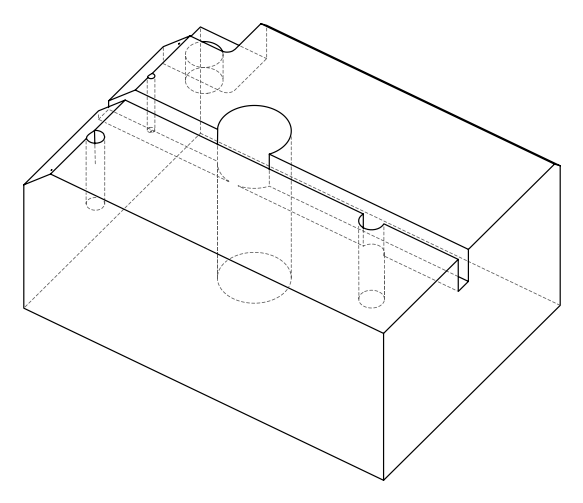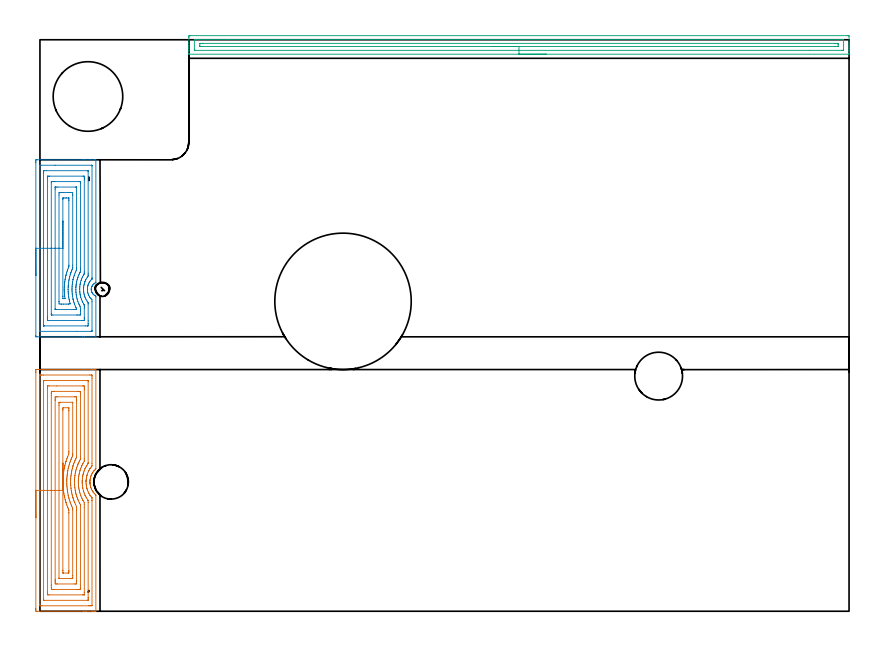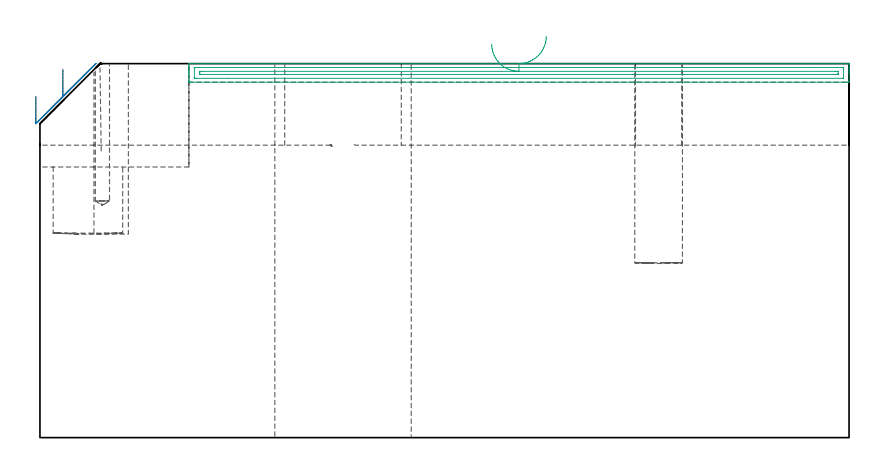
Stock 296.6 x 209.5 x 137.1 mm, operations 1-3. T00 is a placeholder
(PLAN: 11 operations, 7 tool changes, 47.4 min)
(1 AREA_MILL | FG_CHAMFER_SURFACE | UGT0205_001 | 6.1 min | 23396 mm3)
(2 AREA_MILL_1 | FG_CHAMFER_SURFACE_1 | UGT0205_001 | 4.56 min | 18403 mm3)
(3 AREA_MILL_2 | FG_CHAMFER_SURFACE_2 | UGT0205_001 | 5.99 min | 5701 mm3)
(4 MILL_CORNER_NOTCH_RECTANGULAR | CORNER_NOTCH_RECTANGULAR | NXT0201_011 | Follow Part, ap 3, ae 75% | 10.37 min | 88652 mm3)
(5 MILL_RECTANGULAR_SLOT | SLOT_RECTANGULAR | NXT0201_010 | Follow Part, ap 2.5, ae 75% | 18.14 min | 110456 mm3)
(6 MILL_BLIND_HOLE_FROM_SOLID_MATERIAL | STEP1POCKET | NXT0201_010 | Spiral | 1 min | 7786 mm3)
(7 INDEXABLE_INSERT_DRILL_THROUGH_HOLE_FROM_SOLID | STEP1HOLE | NXT0302_038 | 0.57 min | 254356 mm3)
(8 INDEXABLE_INSERT_DRILL_BLIND_HOLE_FROM_SOLID | STEP1POCKET_1 | NXT0302_022 | 0.12 min | 12414 mm3)
(9 INDEXABLE_INSERT_DRILL_BLIND_HOLE_FROM_SOLID_1 | STEP1POCKET_2 | NXT0302_006 | 0.3 min | 12468 mm3)
(10 SPOT_DRILL | STEP1POCKET_3 | NXT0321_9005460120000 | 0.03 min | 2 mm3)
(11 DRILL_BLIND_HOLE_INTO_CENTER | STEP1POCKET_3 | UGT0301_447 | 0.22 min | 1050 mm3)
(TOOL UGT0205_001 | Chamfer Mill 20 x 3 x 45 deg. | D20 FL50 Z2)
(TOOL NXT0201_011 | ENDMILL 12mm [2P460-1200-NA 1630] | D12 FL38 Z6)
(TOOL NXT0201_010 | ENDMILL 10mm [2P460-1000-NA 1630] | D10 FL30 Z6)
(TOOL NXT0302_038 | Index. Insert Drill 50mm [880-D5000L50-04] | D50 PA176 FL200 Z2)
(TOOL NXT0302_022 | Index. Insert Drill 25.5mm [880-D2550L25-03] | D25.5 PA176 FL77 Z2)
(TOOL NXT0302_006 | Index. Insert Drill 17.5mm [880-D1750L25-05] | D17.5 PA176 FL88 Z2)
(TOOL NXT0321_9005460120000 | NC Spot Drill, 142deg, 12mm, Carbide, Uncoated | D12 PA142 FL30 Z2)
(TOOL UGT0301_447 | Carbide Drill 5.2 mm | D5.2 PA118 FL52 Z2)
(OP 1 AREA_MILL)
G17 G21 G94 G90
T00 M6
G54
G17 G0 G90 X-1.5 Y34.3 S1061 M3
G43 Z147.1 H0
Z125.1
G94 G1 Y34.338 Z124.228 F250.
Y34.452 Z123.364
Y34.641 Z122.512
Y34.903 Z121.68
Y35.237 Z120.874
Y35.64 Z120.1
Y36.108 Z119.364
Y36.64 Z118.672
Y37.229 Z118.029
Y37.872 Z117.44
Y38.564 Z116.908
Y39.3 Z116.44
Y40.074 Z116.037
Y40.88 Z115.703
Y41.712 Z115.441
Y42.564 Z115.252
Y43.428 Z115.138
Y44.3 Z115.1
Y87.552
X-1.499 Y88.003 Z115.101
X-1.495 Y88.439 Z115.103
X-1.492 Y88.59 Z115.106
X-1.064 Y88.595 Z115.533
X-0.474 Y88.6 Z116.123
X15.953 Z132.548
X18.885 Z135.481
X19.184 Z135.779
X19.782 Z136.382
X20.064 Z136.663
X20.205 Y88.599 Z136.804
X20.494 Y88.59 Z137.093
X20.5 Y88.448 Z137.1
X20.498 Y52.241 Z137.097
X20.483 Y52.179 Z137.081
X20.385 Y52.078 Z136.983
X20.064 Y51.757 Z136.662
X19.773 Y51.439 Z136.373
X19.758 Y51.422 Z136.358
X19.491 Y51.078 Z136.089
X19.31 Y50.81 Z135.908
X19.141 Y50.532 Z135.74
X19.016 Y50.289 Z135.616
X18.92 Y50.097 Z135.516
X18.917 Y50.091 Z135.513
X18.802 Y49.83 Z135.402
X18.721 Y49.642 Z135.32
X18.672 Y49.506 Z135.271
X18.598 Y49.297 Z135.195
X18.575 Y49.205 Z135.17
X18.524 Y49.011 Z135.122
X18.508 Y48.951 Z135.107
X18.462 Y48.759 Z135.054
X18.46 Y48.752 Z135.052
X18.377 Y48.307 Z134.973
X18.349 Y48.063 Z134.944
X18.341 Y48.004 Z134.937
X18.327 Y47.868 Z134.919
X18.326 Y47.861 Z134.918
X18.309 Y47.639 Z134.906
X18.302 Y47.416 Z134.901
X18.312 Y47.245 Z134.906
X18.314 Y47.194 Z134.91
X18.317 Y47.144 Z134.912
X18.327 Y46.976 Z134.918
Y46.971
X18.341 Y46.828 Z134.936
X18.348 Y46.76 Z134.943
X18.373 Y46.525 Z134.969
X18.45 Y46.08 Z135.043
X18.477 Y45.954 Z135.075
X18.516 Y45.789 Z135.114
X18.524 Y45.763 Z135.122
X18.56 Y45.638 Z135.155
X18.597 Y45.501 Z135.195
X18.612 Y45.458 Z135.211
X18.709 Y45.19 Z135.307
X18.901 Y44.741 Z135.5
X18.924 Y44.694 Z135.524
X19.123 Y44.3 Z135.72
X19.301 Y44.006 Z135.898
X19.477 Y43.743 Z136.074
X19.491 Y43.722 Z136.088
X19.731 Y43.41 Z136.331
X20.064 Y43.044 Z136.661
X20.384 Y42.722 Z136.983
X20.474 Y42.622 Z137.073
X20.487 Y42.58 Z137.086
X20.494 Y42.541 Z137.094
X20.5 Y0.152 Z137.1
X20.494 Y0.01 Z137.093
X20.204 Y0. Z136.803
X19.782 Z136.381
X19.184 Z135.779
X17.124 Z133.721
X16.543 Z133.137
X15.953 Z132.548
X-1.063 Z115.534
X-1.491 Y0.01 Z115.106
X-1.495 Y0.161 Z115.103
X-1.499 Y0.598 Z115.101
X-1.5 Y1.039 Z115.1
Y44.3
X-0.086 Z116.514
X-0.085 Y86.417 Z116.515
X-0.084 Y86.516 Z116.516
X-0.082 Y86.564 Z116.518
X-0.08 Y86.582 Z116.52
X-0.055 Y86.59 Z116.545
X0.322 Y86.598 Z116.922
X0.697 Y86.599 Z117.297
X1.201 Y86.6 Z117.801
X18.303 Y86.599 Z134.903
X18.811 Y86.597 Z135.411
X18.997 Y86.59 Z135.597
X19.079 Y86.571 Z135.679
X19.084 Y86.32 Z135.684
X19.085 Y86.219 Z135.685
X19.086 Y85.426 Z135.686
X19.083 Y54.111 Z135.683
X19.078 Y53.326 Z135.678
X19.076 Y53.219 Z135.676
X18.729 Y52.788 Z135.329
X18.381 Y52.327 Z134.981
X18.349 Y52.281 Z134.949
X18.303 Y52.21 Z134.903
X18.015 Y51.727 Z134.615
X17.866 Y51.435 Z134.466
X17.718 Y51.137 Z134.318
X17.459 Y50.543 Z134.059
X17.453 Y50.528 Z134.053
X17.423 Y50.443 Z134.023
X17.271 Y49.968 Z133.871
X17.236 Y49.841 Z133.836
X17.187 Y49.651 Z133.787
X17.117 Y49.361 Z133.717
X17.07 Y49.117 Z133.67
X17.005 Y48.759 Z133.605
X16.953 Y48.344 Z133.553
X16.907 Y47.868 Z133.507
X16.9 Y47.772 Z133.5
X16.894 Y47.672 Z133.494
X16.893 Y47.637 Z133.493
X16.892 Y47.596 Z133.492
X16.893 Y47.512 Z133.493
X16.912 Y46.976 Z133.512
X16.942 Y46.571 Z133.542
X16.998 Y46.084 Z133.598
X17.061 Y45.717 Z133.661
X17.173 Y45.192 Z133.773
X17.226 Y44.989 Z133.826
X17.288 Y44.766 Z133.888
X17.423 Y44.352 Z134.023
X17.453 Y44.27 Z134.053
X17.689 Y43.728 Z134.289
X17.844 Y43.408 Z134.444
X17.999 Y43.1 Z134.599
X18.303 Y42.59 Z134.903
X18.35 Y42.516 Z134.95
X18.448 Y42.37 Z135.048
X18.782 Y41.941 Z135.382
X18.939 Y41.753 Z135.539
X19.045 Y41.624 Z135.645
X19.069 Y41.591 Z135.669
X19.073 Y41.57 Z135.673
X19.076 Y41.515 Z135.676
X19.08 Y40.732 Z135.68
Y40.627
X19.085 Y2.183 Z135.685
X19.084 Y2.084 Z135.684
X19.081 Y2.036 Z135.681
X19.079 Y2.018 Z135.679
X19.055 Y2.01 Z135.655
X18.678 Y2.002 Z135.278
X18.303 Y2.001 Z134.903
X17.799 Y2. Z134.399
X0.697 Y2.001 Z117.297
X0.189 Y2.003 Z116.789
X0.003 Y2.01 Z116.603
X-0.079 Y2.029 Z116.521
X-0.084 Y2.28 Z116.516
X-0.085 Y2.381 Z116.515
X-0.086 Y44.3 Z116.514
X1.328 Z117.928
X1.329 Y83.795 Z117.929
X1.331 Y84.435 Z117.931
X1.334 Y84.56 Z117.934
X1.335 Y84.584 Z117.935
X1.361 Y84.59 Z117.961
X1.417 Y84.597 Z118.017
X1.577 Y84.599 Z118.177
X17.261 Z133.861
X17.423 Y84.595 Z134.023
X17.585 Y84.59 Z134.185
X17.665 Y84.577 Z134.265
X17.667 Y84.518 Z134.267
X17.669 Y84.435 Z134.269
X17.671 Y84.184 Z134.271
X17.668 Y54.432 Z134.268
X17.667 Y54.272 Z134.267
X17.665 Y54.192 Z134.265
X17.662 Y54.154 Z134.262
X17.642 Y54.111 Z134.242
X17.423 Y53.792 Z134.023
X17.197 Y53.448 Z133.797
X17.056 Y53.219 Z133.656
X16.866 Y52.892 Z133.466
X16.573 Y52.327 Z133.173
X16.563 Y52.307 Z133.163
X16.543 Y52.264 Z133.143
X16.3 Y51.681 Z132.9
X16.2 Y51.435 Z132.8
X16.062 Y51.03 Z132.662
X15.914 Y50.543 Z132.514
X15.862 Y50.341 Z132.462
X15.785 Y50.035 Z132.385
X15.701 Y49.651 Z132.301
X15.694 Y49.619 Z132.294
X15.662 Y49.444 Z132.262
X15.577 Y48.846 Z132.177
X15.567 Y48.759 Z132.167
X15.5 Y48.032 Z132.1
X15.491 Y47.868 Z132.091
X15.482 Y47.517 Z132.082
X15.489 Y47.151 Z132.089
X15.496 Y46.976 Z132.096
X15.551 Y46.196 Z132.151
X15.564 Y46.084 Z132.164
X15.662 Y45.348 Z132.262
X15.69 Y45.192 Z132.29
X15.697 Y45.157 Z132.297
X15.898 Y44.3 Z132.498
X15.992 Y43.966 Z132.592
X16.183 Y43.408 Z132.783
X16.543 Y42.539 Z133.143
X16.55 Y42.524 Z133.15
X16.564 Y42.495 Z133.164
X16.858 Y41.92 Z133.458
X17.031 Y41.624 Z133.631
X17.423 Y41.004 Z134.023
X17.611 Y40.732 Z134.211
X17.653 Y40.668 Z134.253
X17.659 Y40.609 Z134.259
X17.662 Y40.491 Z134.262
X17.665 Y39.841 Z134.265
X17.671 Y5.057 Z134.271
Y4.806
X17.668 Y4.165 Z134.268
X17.666 Y4.04 Z134.266
X17.665 Y4.017 Z134.265
X17.639 Y4.01 Z134.239
X17.583 Y4.003 Z134.183
X17.423 Y4.001 Z134.023
X1.739 Z118.339
X1.577 Y4.005 Z118.177
X1.414 Y4.01 Z118.014
X1.335 Y4.023 Z117.935
X1.332 Y4.082 Z117.932
X1.331 Y4.165 Z117.931
X1.329 Y4.416 Z117.929
X1.328 Y44.3 Z117.928
X2.743 Z119.343
Y81.759
X2.745 Y82.36 Z119.345
X2.748 Y82.562 Z119.348
X2.75 Y82.589 Z119.35
X2.768 Y82.592 Z119.368
X2.819 Y82.596 Z119.419
X2.923 Y82.599 Z119.523
X3.338 Y82.6 Z119.938
X6.199 Z122.799
X15.713 Y82.599 Z132.313
X16.084 Y82.59 Z132.684
X16.25 Y82.578 Z132.85
X16.252 Y82.483 Z132.852
X16.256 Y82.05 Z132.856
Y81.759
X16.257 Y81.157 Z132.857
X16.254 Y55.895 Z132.854
X16.251 Y55.298 Z132.851
X16.248 Y55.003 Z132.848
X15.738 Y54.111 Z132.338
X15.711 Y54.061 Z132.311
X15.662 Y53.966 Z132.262
X15.418 Y53.466 Z132.018
X15.305 Y53.219 Z131.905
X15.147 Y52.849 Z131.747
X14.934 Y52.327 Z131.534
X14.892 Y52.215 Z131.492
X14.782 Y51.897 Z131.382
X14.675 Y51.544 Z131.275
X14.644 Y51.435 Z131.244
X14.487 Y50.842 Z131.087
X14.417 Y50.543 Z131.017
X14.33 Y50.11 Z130.93
X14.255 Y49.651 Z130.855
X14.208 Y49.341 Z130.808
X14.141 Y48.759 Z130.741
X14.118 Y48.54 Z130.718
X14.092 Y48.22 Z130.692
X14.076 Y47.868 Z130.676
X14.071 Y47.696 Z130.671
X14.081 Y46.976 Z130.681
X14.088 Y46.787 Z130.688
X14.139 Y46.084 Z130.739
X14.163 Y45.819 Z130.763
X14.249 Y45.192 Z130.849
X14.312 Y44.776 Z130.912
X14.413 Y44.3 Z131.013
X14.566 Y43.627 Z131.166
X14.627 Y43.408 Z131.227
X14.782 Y42.901 Z131.382
X14.918 Y42.516 Z131.518
X15.002 Y42.294 Z131.602
X15.29 Y41.624 Z131.89
X15.406 Y41.364 Z132.006
X15.662 Y40.833 Z132.262
X15.714 Y40.732 Z132.314
X15.776 Y40.618 Z132.376
X16.245 Y39.841 Z132.845
X16.25 Y39.246 Z132.85
X16.252 Y38.057 Z132.852
X16.256 Y6.841 Z132.856
X16.254 Y6.241 Z132.854
X16.251 Y6.039 Z132.851
X16.25 Y6.012 Z132.85
X16.232 Y6.009 Z132.832
X16.181 Y6.004 Z132.781
X16.077 Y6.002 Z132.677
X15.662 Y6. Z132.262
X3.287 Y6.001 Z119.887
X2.916 Y6.01 Z119.516
X2.75 Y6.022 Z119.35
X2.748 Y6.116 Z119.348
X2.744 Y6.55 Z119.344
X2.743 Y6.841 Z119.343
Y7.13
Y44.3
X4.157 Z120.757
Y79.145
X4.161 Y79.976 Z120.761
X4.163 Y80.031 Z120.763
X4.218 Y80.59 Z120.818
X4.486 Y80.596 Z121.086
X5.098 Y80.599 Z121.698
X5.362 Y80.6 Z121.962
X13.902 Y80.599 Z130.502
X14.167 Y80.598 Z130.767
X14.782 Y80.59 Z131.382
X14.836 Y79.976 Z131.436
X14.839 Y79.918 Z131.439
X14.842 Y79.084 Z131.442
Y79.023
X14.841 Y56.786 Z131.441
X14.84 Y55.895 Z131.44
X14.838 Y55.838 Z131.438
X14.834 Y55.777 Z131.434
X14.824 Y55.704 Z131.424
X14.782 Y55.622 Z131.382
X14.566 Y55.221 Z131.166
X14.453 Y55.003 Z131.053
X14.269 Y54.631 Z130.869
X14.028 Y54.111 Z130.628
X13.989 Y54.022 Z130.589
X13.902 Y53.815 Z130.502
X13.733 Y53.389 Z130.333
X13.668 Y53.219 Z130.268
X13.502 Y52.732 Z130.102
X13.378 Y52.327 Z129.978
X13.298 Y52.047 Z129.898
X13.133 Y51.435 Z129.733
X13.111 Y51.345 Z129.711
X13.021 Y50.947 Z129.621
X12.956 Y50.61 Z129.556
X12.944 Y50.543 Z129.544
X12.836 Y49.839 Z129.436
X12.811 Y49.651 Z129.411
X12.742 Y49.043 Z129.342
X12.715 Y48.759 Z129.315
X12.675 Y48.219 Z129.275
X12.661 Y47.868 Z129.261
X12.662 Y47.34 Z129.262
X12.667 Y46.976 Z129.267
X12.694 Y46.416 Z129.294
X12.718 Y46.084 Z129.318
X12.774 Y45.442 Z129.374
X12.807 Y45.192 Z129.407
X12.918 Y44.405 Z129.518
X12.937 Y44.3 Z129.537
X13.021 Y43.869 Z129.621
X13.124 Y43.408 Z129.724
X13.156 Y43.272 Z129.756
X13.264 Y42.846 Z129.864
X13.36 Y42.516 Z129.96
X13.515 Y42.016 Z130.115
X13.652 Y41.624 Z130.252
X13.902 Y40.997 Z130.502
X14.013 Y40.732 Z130.613
X14.099 Y40.533 Z130.699
X14.434 Y39.841 Z131.034
X14.551 Y39.606 Z131.151
X14.782 Y39.181 Z131.382
X14.826 Y39.098 Z131.426
X14.833 Y39.004 Z131.433
X14.836 Y38.949 Z131.436
X14.837 Y38.893 Z131.437
X14.842 Y9.456 Z131.442
X14.838 Y8.625 Z131.438
X14.836 Y8.57 Z131.436
X14.782 Y8.01 Z131.382
X14.514 Y8.004 Z131.114
X13.902 Y8.001 Z130.502
X13.638 Y8. Z130.238
X5.098 Y8.001 Z121.698
X4.833 Y8.002 Z121.433
X4.218 Y8.01 Z120.818
X4.164 Y8.625 Z120.764
X4.16 Y8.683 Z120.76
X4.157 Y9.516 Z120.757
Y9.578
Y44.3
X5.571 Z122.171
Y77.3
X5.573 Y77.711 Z122.173
X5.577 Y78.192 Z122.177
X5.583 Y78.593 Z122.183
X5.979 Y78.596 Z122.579
X6.457 Y78.599 Z123.057
X12.619 Z129.219
X13.021 Y78.595 Z129.621
X13.417 Y78.59 Z130.017
X13.423 Y78.192 Z130.023
X13.426 Y77.781 Z130.026
X13.428 Y77.3 Z130.028
Y76.888
X13.426 Y56.786 Z130.026
X13.425 Y56.581 Z130.025
X13.422 Y56.479 Z130.022
X13.419 Y56.43 Z130.019
X13.405 Y56.398 Z130.005
X13.161 Y55.895 Z129.761
X13.115 Y55.799 Z129.715
X13.021 Y55.599 Z129.621
X12.839 Y55.188 Z129.439
X12.759 Y55.003 Z129.359
X12.579 Y54.559 Z129.179
X12.403 Y54.111 Z129.003
X12.334 Y53.915 Z128.934
X12.141 Y53.342 Z128.741
X12.112 Y53.248 Z128.712
X12.103 Y53.219 Z128.703
X11.92 Y52.551 Z128.52
X11.862 Y52.327 Z128.462
X11.743 Y51.839 Z128.343
X11.656 Y51.435 Z128.256
X11.59 Y51.102 Z128.19
X11.497 Y50.543 Z128.097
X11.466 Y50.335 Z128.066
X11.375 Y49.651 Z127.975
X11.363 Y49.548 Z127.963
X11.286 Y48.759 Z127.886
X11.284 Y48.736 Z127.884
X11.261 Y48.422 Z127.861
X11.24 Y47.888 Z127.84
Y47.868
X11.245 Y46.991 Z127.845
X11.246 Y46.976 Z127.846
X11.261 Y46.589 Z127.861
X11.29 Y46.084 Z127.89
X11.292 Y46.052 Z127.892
X11.369 Y45.192 Z127.969
X11.382 Y45.069 Z127.982
X11.491 Y44.3 Z128.091
X11.534 Y44.024 Z128.134
X11.65 Y43.408 Z128.25
X11.756 Y42.906 Z128.356
X11.848 Y42.516 Z128.448
X11.93 Y42.184 Z128.53
X12.061 Y41.706 Z128.661
X12.086 Y41.624 Z128.686
X12.141 Y41.45 Z128.741
X12.386 Y40.732 Z128.986
X12.545 Y40.324 Z129.145
X12.749 Y39.841 Z129.349
X13.021 Y39.218 Z129.621
X13.384 Y38.44 Z129.984
X13.416 Y38.357 Z130.016
X13.418 Y38.299 Z130.018
X13.421 Y38.057 Z130.021
X13.423 Y37.65 Z130.023
Y37.165
X13.427 Y11.3 Z130.027
X13.426 Y10.89 Z130.026
X13.422 Y10.408 Z130.022
X13.417 Y10.007 Z130.017
X13.021 Y10.004 Z129.621
X12.543 Y10.001 Z129.143
X6.381 Z122.981
X5.979 Y10.005 Z122.579
X5.583 Y10.01 Z122.183
X5.577 Y10.408 Z122.177
X5.573 Y10.819 Z122.173
X5.571 Y11.3 Z122.171
Y11.713
Y44.3
X6.985 Z123.585
Y75.516
X6.987 Y76.279 Z123.587
X6.988 Y76.408 Z123.588
X6.992 Y76.589 Z123.592
X7.36 Y76.596 Z123.96
X7.55 Y76.599 Z124.15
X11.952 Y76.6 Z128.552
X11.989 Y76.598 Z128.589
X11.999 Y76.596 Z128.599
X12.005 Y76.591 Z128.605
X12.008 Y76.579 Z128.608
X12.012 Y76.539 Z128.612
X12.013 Y76.408 Z128.613
X12.012 Y57.678 Z128.612
X12.01 Y57.298 Z128.61
X12.006 Y57.108 Z128.606
X12.004 Y57.064 Z128.604
X11.991 Y57.031 Z128.591
X11.963 Y56.966 Z128.563
X11.882 Y56.786 Z128.482
X11.689 Y56.352 Z128.289
X11.489 Y55.895 Z128.089
X11.421 Y55.732 Z128.021
X11.261 Y55.338 Z127.861
X11.168 Y55.097 Z127.768
X11.134 Y55.003 Z127.734
X10.945 Y54.431 Z127.545
X10.842 Y54.111 Z127.442
X10.736 Y53.75 Z127.336
X10.585 Y53.219 Z127.185
X10.542 Y53.055 Z127.142
X10.38 Y52.409 Z126.98
X10.366 Y52.342 Z126.966
X10.363 Y52.327 Z126.963
X10.22 Y51.598 Z126.82
X10.191 Y51.435 Z126.791
X10.096 Y50.832 Z126.696
X10.055 Y50.543 Z126.655
X9.992 Y50.045 Z126.592
X9.949 Y49.651 Z126.549
X9.91 Y49.236 Z126.51
X9.871 Y48.759 Z126.471
X9.85 Y48.404 Z126.45
X9.832 Y47.868 Z126.432
Y47.531
X9.838 Y46.976 Z126.438
X9.85 Y46.621 Z126.45
X9.877 Y46.084 Z126.477
X9.905 Y45.674 Z126.505
X9.947 Y45.192 Z126.547
X9.996 Y44.689 Z126.596
X10.049 Y44.3 Z126.649
X10.144 Y43.648 Z126.744
X10.186 Y43.408 Z126.786
X10.351 Y42.546 Z126.951
X10.357 Y42.516 Z126.957
X10.38 Y42.41 Z126.98
X10.57 Y41.624 Z127.17
X10.637 Y41.365 Z127.237
X10.825 Y40.732 Z127.425
X11.041 Y40.064 Z127.641
X11.12 Y39.841 Z127.72
X11.261 Y39.472 Z127.861
X11.477 Y38.949 Z128.077
X11.638 Y38.566 Z128.238
X11.867 Y38.057 Z128.467
X11.945 Y37.88 Z128.545
X11.992 Y37.773 Z128.592
X12.002 Y37.677 Z128.602
X12.008 Y37.3 Z128.608
X12.009 Y37.165 Z128.609
X12.013 Y13.084 Z128.613
X12.012 Y12.323 Z128.612
X12.01 Y12.192 Z128.61
X12.006 Y12.011 Z128.606
X11.64 Y12.004 Z128.24
X11.45 Y12.001 Z128.05
X7.048 Y12. Z123.648
X7.01 Y12.002 Z123.61
X7. Y12.004 Z123.6
X6.994 Y12.009 Z123.594
X6.991 Y12.021 Z123.591
X6.987 Y12.062 Z123.587
X6.986 Y12.192 Z123.586
X6.985 Y44.3 Z123.585
X8.399 Z124.999
X8.4 Y73.732 Z125.
X8.401 Y73.954 Z125.001
X8.404 Y74.178 Z125.004
X8.412 Y74.59 Z125.012
X8.62 Y74.599 Z125.22
X8.644 Y74.6 Z125.244
X10.405 Y74.599 Z127.005
X10.576 Y74.59 Z127.176
X10.593 Y74.536 Z127.193
X10.595 Y74.516 Z127.195
X10.598 Y74.404 Z127.198
X10.599 Y73.732 Z127.199
Y73.51
X10.598 Y58.57 Z127.198
X10.597 Y58.351 Z127.197
X10.591 Y57.678 Z127.191
X10.218 Y56.786 Z126.818
X10.014 Y56.266 Z126.614
X9.871 Y55.895 Z126.471
X9.775 Y55.616 Z126.375
X9.569 Y55.003 Z126.169
X9.552 Y54.95 Z126.152
X9.5 Y54.778 Z126.1
X9.353 Y54.259 Z125.953
X9.313 Y54.111 Z125.913
X9.17 Y53.553 Z125.77
X9.089 Y53.219 Z125.689
X9.001 Y52.833 Z125.601
X8.895 Y52.327 Z125.495
X8.85 Y52.094 Z125.45
X8.738 Y51.435 Z125.338
X8.722 Y51.332 Z125.322
X8.62 Y50.608 Z125.22
X8.612 Y50.551 Z125.212
X8.518 Y49.651 Z125.118
X8.499 Y49.437 Z125.099
X8.459 Y48.922 Z125.059
X8.449 Y48.759 Z125.049
X8.419 Y48.113 Z125.019
X8.417 Y48.072 Z125.017
X8.415 Y47.183 Z125.015
X8.417 Y46.976 Z125.017
X8.418 Y46.939 Z125.018
X8.446 Y46.259 Z125.046
X8.456 Y46.084 Z125.056
X8.492 Y45.518 Z125.092
X8.507 Y45.306 Z125.107
X8.517 Y45.192 Z125.117
X8.557 Y44.769 Z125.157
X8.6 Y44.319 Z125.2
X8.603 Y44.3 Z125.203
X8.62 Y44.178 Z125.22
X8.731 Y43.408 Z125.331
X8.752 Y43.274 Z125.352
X8.893 Y42.516 Z125.493
X8.96 Y42.171 Z125.56
X9.081 Y41.624 Z125.681
X9.221 Y41.015 Z125.821
X9.296 Y40.732 Z125.896
X9.5 Y40.009 Z126.1
X9.552 Y39.841 Z126.152
X9.578 Y39.762 Z126.178
X9.854 Y38.949 Z126.454
X10.08 Y38.361 Z126.68
X10.206 Y38.057 Z126.806
X10.38 Y37.64 Z126.98
X10.583 Y37.165 Z127.183
X10.588 Y36.954 Z127.188
X10.594 Y36.273 Z127.194
X10.595 Y36.056 Z127.195
X10.598 Y14.868 Z127.198
X10.597 Y14.648 Z127.197
X10.595 Y14.426 Z127.195
X10.587 Y14.01 Z127.187
X10.38 Y14.001 Z126.98
X10.356 Y14. Z126.956
X8.595 Y14.001 Z125.195
X8.423 Y14.01 Z125.023
X8.406 Y14.064 Z125.006
X8.404 Y14.084 Z125.004
X8.401 Y14.197 Z125.001
X8.4 Y14.868 Z125.
Y15.091
X8.399 Y44.3 Z124.999
Y45.172 Z125.038
Y46.036 Z125.151
Y46.888 Z125.34
Y47.72 Z125.603
Y48.526 Z125.936
Y49.3 Z126.339
Y50.036 Z126.808
Y50.728 Z127.339
Y51.371 Z127.928
Y51.96 Z128.572
Y52.492 Z129.264
Y52.96 Z129.999
Y53.363 Z130.773
Y53.697 Z131.579
Y53.959 Z132.411
Y54.148 Z133.263
Y54.262 Z134.128
Y54.3 Z134.999
G0 Z147.1
M5
M2
(OP 2 AREA_MILL_1)
G17 G21 G94 G90
T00 M6
G54
G17 G0 G90 X-1.5 Y123.05 S1061 M3
G43 Z147.1 H0
Z125.1
G94 G1 Y123.088 Z124.228 F250.
Y123.202 Z123.363
Y123.391 Z122.512
Y123.653 Z121.68
Y123.987 Z120.874
Y124.39 Z120.1
Y124.859 Z119.364
Y125.39 Z118.672
Y125.979 Z118.029
Y126.622 Z117.44
Y127.314 Z116.908
Y128.05 Z116.44
Y128.824 Z116.037
Y129.63 Z115.703
Y130.462 Z115.441
Y131.314 Z115.252
Y132.178 Z115.138
Y133.05 Z115.1
Y164.526
X-1.498 Y164.974 Z115.102
X-1.494 Y165.407 Z115.103
X-1.491 Y165.491 Z115.105
X-1.064 Y165.5 Z115.532
X15.662 Z132.256
X16.379 Z132.977
X16.543 Z133.141
X18.303 Z134.9
X20.064 Z136.662
X20.34 Y165.499 Z136.938
X20.495 Y165.49 Z137.092
X20.5 Y165.417 Z137.1
Y120.635
X20.497 Y120.447 Z137.089
X20.116 Y120.25 Z136.715
X20.023 Y120.192 Z136.622
X19.862 Y120.091 Z136.46
X19.672 Y119.93 Z136.268
X19.624 Y119.883 Z136.219
X19.49 Y119.754 Z136.089
X19.463 Y119.72 Z136.063
X19.28 Y119.488 Z135.879
X19.1 Y119.197 Z135.7
X19.072 Y119.136 Z135.671
X19.002 Y118.982 Z135.599
X18.924 Y118.761 Z135.519
X18.903 Y118.684 Z135.501
X18.89 Y118.636 Z135.488
X18.865 Y118.535 Z135.461
X18.861 Y118.507 Z135.456
X18.839 Y118.382 Z135.437
X18.831 Y118.329 Z135.427
X18.826 Y118.304 Z135.423
X18.81 Y118.079 Z135.405
X18.811 Y118.048 Z135.404
X18.813 Y117.975 Z135.405
Y117.855 Z135.408
X18.817 Y117.813 Z135.413
X18.835 Y117.632 Z135.431
X18.854 Y117.531 Z135.449
X18.867 Y117.455 Z135.465
X18.876 Y117.41 Z135.474
X18.944 Y117.175 Z135.541
X18.978 Y117.088 Z135.574
X19.032 Y116.947 Z135.629
X19.14 Y116.728 Z135.739
X19.269 Y116.516 Z135.868
X19.284 Y116.497 Z135.883
X19.376 Y116.376 Z135.975
X19.491 Y116.243 Z136.088
X19.686 Y116.057 Z136.284
X19.892 Y115.891 Z136.492
X20.116 Y115.747 Z136.715
X20.353 Y115.623 Z136.95
X20.496 Y115.553 Z137.09
X20.5 Y115.314 Z137.1
Y100.683
X20.495 Y100.61 Z137.092
X20.338 Y100.6 Z136.936
X16.379 Z132.977
X15.662 Z132.256
X-1.063 Z115.533
X-1.426 Y100.604 Z115.17
X-1.491 Y100.61 Z115.105
X-1.498 Y100.677 Z115.098
X-1.5 Y101.126 Z115.1
Y133.05
X-0.086 Z116.514
Y163.101
X-0.085 Y163.2 Z116.515
X-0.081 Y163.397 Z116.519
X-0.079 Y163.486 Z116.521
X0.102 Y163.492 Z116.702
X0.401 Y163.498 Z117.001
X5.536 Y163.5 Z122.136
X18.887 Y163.499 Z135.487
X19.015 Y163.495 Z135.615
X19.066 Y163.49 Z135.666
X19.079 Y163.486 Z135.679
X19.081 Y163.466 Z135.681
X19.084 Y163.411 Z135.684
X19.086 Y163.299 Z135.686
Y163.2
Y122.409
X19.083 Y122.015 Z135.683
X19.08 Y121.818 Z135.68
X19.079 Y121.774 Z135.679
X19.055 Y121.749 Z135.655
X19.007 Y121.7 Z135.607
X18.822 Y121.522 Z135.422
X18.567 Y121.256 Z135.167
X18.303 Y120.922 Z134.903
X18.189 Y120.75 Z134.789
X18.117 Y120.635 Z134.717
X17.959 Y120.362 Z134.559
X17.874 Y120.181 Z134.474
X17.793 Y120.004 Z134.393
X17.695 Y119.748 Z134.295
X17.654 Y119.632 Z134.254
X17.627 Y119.543 Z134.227
X17.548 Y119.242 Z134.148
X17.462 Y118.846 Z134.062
X17.46 Y118.832 Z134.06
X17.423 Y118.564 Z134.023
X17.397 Y118.001 Z133.997
Y117.975
X17.423 Y117.454 Z134.023
X17.465 Y117.13 Z134.065
X17.468 Y117.111 Z134.068
X17.484 Y117.026 Z134.084
X17.538 Y116.787 Z134.138
X17.599 Y116.563 Z134.199
X17.715 Y116.201 Z134.315
X17.937 Y115.683 Z134.537
X18.143 Y115.314 Z134.743
X18.303 Y115.067 Z134.903
X18.587 Y114.717 Z135.187
X18.871 Y114.428 Z135.471
X19.079 Y114.225 Z135.679
X19.086 Y113.541 Z135.686
X19.085 Y102.999 Z135.685
Y102.9
X19.081 Y102.703 Z135.681
X19.079 Y102.614 Z135.679
X18.898 Y102.608 Z135.498
X18.599 Y102.602 Z135.199
X13.464 Y102.6 Z130.064
X0.113 Y102.601 Z116.713
X-0.015 Y102.605 Z116.585
X-0.066 Y102.61 Z116.534
X-0.079 Y102.614 Z116.521
X-0.081 Y102.634 Z116.519
X-0.084 Y102.689 Z116.516
X-0.086 Y102.801 Z116.514
Y102.9
Y133.05
X1.328 Z117.928
X1.329 Y160.54 Z117.929
Y160.789
X1.334 Y161.427 Z117.934
X1.335 Y161.48 Z117.935
X1.432 Y161.492 Z118.032
X1.506 Y161.498 Z118.106
X1.577 Y161.499 Z118.177
X2.385 Y161.5 Z118.985
X17.423 Z134.023
X17.496 Y161.498 Z134.096
X17.64 Y161.491 Z134.24
X17.666 Y161.487 Z134.266
X17.668 Y161.483 Z134.268
X17.67 Y161.462 Z134.27
X17.671 Y161.427 Z134.271
X17.672 Y161.177 Z134.272
X17.671 Y123.932 Z134.271
X17.668 Y123.295 Z134.268
X17.665 Y123.052 Z134.265
X17.658 Y122.814 Z134.258
X17.423 Y122.506 Z134.023
X17.382 Y122.45 Z133.982
X17.352 Y122.409 Z133.952
X17.033 Y121.915 Z133.633
X16.807 Y121.522 Z133.407
X16.721 Y121.342 Z133.321
X16.543 Y120.945 Z133.143
X16.457 Y120.721 Z133.057
X16.427 Y120.635 Z133.027
X16.32 Y120.304 Z132.92
X16.25 Y120.043 Z132.85
X16.179 Y119.748 Z132.779
X16.094 Y119.313 Z132.694
X16.031 Y118.862 Z132.631
X16.009 Y118.512 Z132.609
X15.987 Y117.975 Z132.587
X16.002 Y117.633 Z132.602
X16.039 Y117.088 Z132.639
X16.098 Y116.649 Z132.698
X16.186 Y116.201 Z132.786
X16.263 Y115.906 Z132.863
X16.394 Y115.464 Z132.994
X16.447 Y115.314 Z133.047
X16.543 Y115.07 Z133.143
X16.738 Y114.624 Z133.338
X16.838 Y114.428 Z133.438
X17.264 Y113.701 Z133.864
X17.381 Y113.541 Z133.981
X17.657 Y113.184 Z134.257
X17.665 Y113.071 Z134.265
X17.668 Y112.904 Z134.268
X17.671 Y112.654 Z134.271
X17.672 Y106.447 Z134.272
X17.671 Y105.56 Z134.271
Y105.311
X17.666 Y104.673 Z134.266
X17.665 Y104.62 Z134.265
X17.568 Y104.608 Z134.168
X17.494 Y104.602 Z134.094
X17.423 Y104.601 Z134.023
X16.615 Y104.6 Z133.215
X1.577 Y104.601 Z118.177
X1.504 Y104.602 Z118.104
X1.36 Y104.609 Z117.96
X1.334 Y104.613 Z117.934
X1.332 Y104.617 Z117.932
X1.33 Y104.637 Z117.93
X1.329 Y104.673 Z117.929
X1.328 Y104.923 Z117.928
Y133.05
X2.743 Z119.343
Y158.767
X2.746 Y159.362 Z119.346
X2.749 Y159.45 Z119.349
X2.752 Y159.49 Z119.352
X2.792 Y159.492 Z119.392
X2.974 Y159.496 Z119.574
X3.338 Y159.499 Z119.938
X3.49 Y159.5 Z120.09
X15.815 Y159.499 Z132.415
X16.075 Y159.494 Z132.675
X16.205 Y159.49 Z132.805
X16.251 Y159.478 Z132.851
X16.252 Y159.441 Z132.852
X16.256 Y159.055 Z132.856
X16.257 Y158.767 Z132.857
Y158.167
Y124.47
X16.256 Y124.182 Z132.856
X16.253 Y123.883 Z132.853
X16.25 Y123.734 Z132.85
X16.238 Y123.674 Z132.838
X16.212 Y123.629 Z132.812
X16.007 Y123.295 Z132.607
X15.879 Y123.078 Z132.479
X15.662 Y122.697 Z132.262
X15.566 Y122.505 Z132.166
X15.522 Y122.409 Z132.122
X15.298 Y121.889 Z131.898
X15.162 Y121.522 Z131.762
X15.067 Y121.235 Z131.667
X14.897 Y120.635 Z131.497
X14.874 Y120.543 Z131.474
X14.782 Y120.139 Z131.382
X14.721 Y119.81 Z131.321
X14.711 Y119.748 Z131.311
X14.621 Y119.024 Z131.221
X14.611 Y118.862 Z131.211
X14.579 Y118.18 Z131.179
X14.573 Y117.975 Z131.173
X14.605 Y117.267 Z131.205
X14.617 Y117.088 Z131.217
X14.649 Y116.716 Z131.249
X14.704 Y116.28 Z131.304
X14.717 Y116.201 Z131.317
X14.782 Y115.85 Z131.382
X14.91 Y115.314 Z131.51
X14.954 Y115.141 Z131.554
X15.18 Y114.428 Z131.78
X15.452 Y113.753 Z132.052
X15.549 Y113.541 Z132.149
X15.662 Y113.313 Z132.262
X16.037 Y112.654 Z132.637
X16.192 Y112.38 Z132.792
X16.25 Y112.276 Z132.85
X16.253 Y112.204 Z132.853
X16.256 Y112.056 Z132.856
X16.257 Y111.767 Z132.857
Y111.168
Y107.621
Y107.333
X16.254 Y106.738 Z132.854
X16.251 Y106.65 Z132.851
X16.248 Y106.61 Z132.848
X16.208 Y106.608 Z132.808
X16.026 Y106.604 Z132.626
X15.662 Y106.601 Z132.262
X15.51 Y106.6 Z132.11
X3.185 Y106.601 Z119.785
X2.925 Y106.606 Z119.525
X2.795 Y106.61 Z119.395
X2.749 Y106.621 Z119.349
X2.748 Y106.659 Z119.348
X2.744 Y107.045 Z119.344
X2.743 Y107.333 Z119.343
Y107.933
Y133.05
X4.157 Z120.757
Y157.116
X4.159 Y157.239 Z120.759
X4.164 Y157.477 Z120.764
X4.218 Y157.49 Z120.818
X4.598 Y157.497 Z121.198
X5.098 Y157.499 Z121.698
X5.475 Y157.5 Z122.075
X14.279 Z130.879
X14.782 Y157.498 Z131.382
X14.815 Y157.496 Z131.415
X14.832 Y157.492 Z131.432
X14.836 Y157.489 Z131.436
X14.838 Y157.423 Z131.438
X14.842 Y157.178 Z131.442
X14.843 Y157.055 Z131.443
Y125.894
X14.84 Y125.069 Z131.44
X14.838 Y125.013 Z131.438
X14.782 Y124.372 Z131.382
X14.718 Y124.247 Z131.318
X14.683 Y124.182 Z131.283
X14.517 Y123.869 Z131.117
X14.417 Y123.663 Z131.017
X14.25 Y123.295 Z130.85
X14.144 Y123.052 Z130.744
X13.902 Y122.449 Z130.502
X13.891 Y122.419 Z130.491
X13.887 Y122.409 Z130.487
X13.769 Y122.031 Z130.369
X13.685 Y121.74 Z130.285
X13.626 Y121.522 Z130.226
X13.504 Y121.036 Z130.104
X13.418 Y120.635 Z130.018
X13.353 Y120.301 Z129.953
X13.276 Y119.748 Z129.876
X13.247 Y119.521 Z129.847
X13.213 Y119.211 Z129.813
X13.191 Y118.862 Z129.791
X13.183 Y118.699 Z129.783
X13.159 Y117.975 Z129.759
X13.162 Y117.834 Z129.762
X13.197 Y117.088 Z129.797
X13.21 Y116.898 Z129.81
X13.279 Y116.201 Z129.879
X13.32 Y115.901 Z129.92
X13.425 Y115.314 Z130.025
X13.543 Y114.789 Z130.143
X13.635 Y114.428 Z130.235
X13.906 Y113.537 Z130.506
X14.275 Y112.654 Z130.875
X14.376 Y112.424 Z130.976
X14.638 Y111.913 Z131.238
X14.718 Y111.767 Z131.318
X14.782 Y111.647 Z131.382
X14.838 Y110.881 Z131.438
X14.84 Y110.822 Z131.44
X14.843 Y109.994 Z131.443
Y109.932
Y109.046
Y108.984
X14.841 Y108.861 Z131.441
X14.836 Y108.623 Z131.436
X14.782 Y108.61 Z131.382
X14.402 Y108.603 Z131.002
X13.902 Y108.601 Z130.502
X13.525 Y108.6 Z130.125
X4.721 Z121.321
X4.218 Y108.602 Z120.818
X4.185 Y108.604 Z120.785
X4.168 Y108.608 Z120.768
X4.164 Y108.611 Z120.764
X4.162 Y108.677 Z120.762
X4.158 Y108.922 Z120.758
X4.157 Y109.045 Z120.757
Y133.05
X5.571 Z122.171
Y154.743
X5.572 Y155.219 Z122.172
X5.574 Y155.425 Z122.174
X5.577 Y155.474 Z122.177
X5.579 Y155.49 Z122.179
X5.608 Y155.493 Z122.208
X5.702 Y155.498 Z122.302
X5.979 Y155.5 Z122.579
X6.58 Z123.18
X13.021 Y155.499 Z129.621
X13.3 Y155.497 Z129.9
X13.379 Y155.493 Z129.979
X13.422 Y155.49 Z130.022
X13.424 Y155.465 Z130.024
X13.427 Y155.356 Z130.027
X13.428 Y155.219 Z130.028
X13.429 Y125.956 Z130.029
X13.427 Y125.547 Z130.027
X13.424 Y125.307 Z130.024
X13.422 Y125.191 Z130.022
X13.369 Y125.069 Z129.969
X13.261 Y124.828 Z129.861
X13.021 Y124.305 Z129.621
X12.984 Y124.22 Z129.584
X12.969 Y124.182 Z129.569
X12.736 Y123.583 Z129.336
X12.627 Y123.295 Z129.227
X12.505 Y122.929 Z129.105
X12.351 Y122.409 Z128.951
X12.306 Y122.243 Z128.906
X12.141 Y121.603 Z128.741
X12.126 Y121.537 Z128.726
X12.123 Y121.522 Z128.723
X11.983 Y120.794 Z128.583
X11.959 Y120.635 Z128.559
X11.874 Y120.017 Z128.474
X11.841 Y119.748 Z128.441
X11.795 Y119.211 Z128.395
X11.776 Y118.862 Z128.376
X11.756 Y118.363 Z128.356
X11.744 Y117.975 Z128.344
X11.762 Y117.47 Z128.362
X11.78 Y117.088 Z128.38
X11.819 Y116.525 Z128.419
X11.851 Y116.201 Z128.451
X11.93 Y115.527 Z128.53
X11.966 Y115.314 Z128.566
X12.131 Y114.437 Z128.731
X12.134 Y114.428 Z128.734
X12.141 Y114.395 Z128.741
X12.314 Y113.712 Z128.914
X12.364 Y113.541 Z128.964
X12.461 Y113.219 Z129.061
X12.644 Y112.654 Z129.244
X12.978 Y111.811 Z129.578
X12.996 Y111.767 Z129.596
X13.021 Y111.707 Z129.621
X13.182 Y111.353 Z129.782
X13.282 Y111.143 Z129.882
X13.41 Y110.881 Z130.01
X13.422 Y110.675 Z130.022
Y110.626
X13.42 Y110.61 Z130.02
X13.392 Y110.607 Z129.992
X13.298 Y110.602 Z129.898
X13.021 Y110.6 Z129.621
X12.419 Z129.019
X5.979 Y110.601 Z122.579
X5.7 Y110.604 Z122.3
X5.621 Y110.607 Z122.221
X5.578 Y110.61 Z122.178
X5.577 Y110.635 Z122.177
X5.573 Y110.744 Z122.173
X5.572 Y110.881 Z122.172
X5.571 Y133.05 Z122.171
X6.985 Z123.585
X6.986 Y152.559 Z123.586
X6.99 Y153.314 Z123.59
X6.992 Y153.446 Z123.592
X7.688 Y153.497 Z124.288
X7.739 Y153.498 Z124.339
X8.566 Y153.5 Z125.166
X10.327 Z126.927
X11.208 Y153.499 Z127.808
X11.261 Y153.496 Z127.861
X12.008 Y153.446 Z128.608
X12.014 Y152.687 Z128.614
Y152.559
Y126.843
X12.011 Y126.087 Z128.611
X12.008 Y125.956 Z128.608
X11.998 Y125.772 Z128.598
X11.832 Y125.38 Z128.432
X11.703 Y125.069 Z128.303
X11.576 Y124.751 Z128.176
X11.355 Y124.182 Z127.955
X11.33 Y124.112 Z127.93
X11.261 Y123.905 Z127.861
X11.12 Y123.437 Z127.72
X11.079 Y123.295 Z127.679
X10.931 Y122.74 Z127.531
X10.849 Y122.409 Z127.449
X10.761 Y122.025 Z127.361
X10.658 Y121.522 Z127.258
X10.612 Y121.288 Z127.212
X10.515 Y120.635 Z127.115
X10.499 Y120.516 Z127.099
X10.41 Y119.748 Z127.01
X10.408 Y119.721 Z127.008
X10.38 Y119.407 Z126.98
X10.354 Y118.888 Z126.954
X10.353 Y118.862 Z126.953
X10.327 Y118.029 Z126.927
Y117.975
X10.355 Y117.114 Z126.955
X10.356 Y117.088 Z126.956
X10.38 Y116.68 Z126.98
X10.418 Y116.201 Z127.018
X10.421 Y116.16 Z127.021
X10.52 Y115.314 Z127.12
X10.541 Y115.153 Z127.141
X10.673 Y114.428 Z127.273
X10.744 Y114.062 Z127.344
X10.86 Y113.541 Z127.46
X11.018 Y112.899 Z127.618
X11.081 Y112.654 Z127.681
X10.431 Y112.603 Z127.031
X10.38 Y112.602 Z126.98
X9.554 Y112.6 Z126.154
X8.673 Z125.273
X7.792 Y112.601 Z124.392
X7.739 Y112.604 Z124.339
X6.992 Y112.654 Z123.592
X6.986 Y113.413 Z123.586
Y113.541
X6.985 Y133.05 Z123.585
X8.4 Z125.
Y151.007
X8.401 Y151.229 Z125.001
X8.403 Y151.377 Z125.003
X8.406 Y151.486 Z125.006
X8.443 Y151.49 Z125.043
X8.62 Y151.496 Z125.22
X8.791 Y151.499 Z125.391
X9.5 Y151.5 Z126.1
X9.671 Z126.271
X10.38 Y151.498 Z126.98
X10.557 Y151.495 Z127.157
X10.595 Y151.486 Z127.195
X10.596 Y151.48 Z127.196
X10.599 Y151.452 Z127.199
X10.6 Y150.786 Z127.2
X10.601 Y150.564 Z127.201
X10.6 Y126.843 Z127.2
X10.599 Y126.622 Z127.199
X10.595 Y126.455 Z127.195
X10.593 Y126.375 Z127.193
X10.38 Y125.837 Z126.98
X10.17 Y125.281 Z126.77
X10.092 Y125.069 Z126.692
X9.945 Y124.621 Z126.545
X9.811 Y124.182 Z126.411
X9.741 Y123.94 Z126.341
X9.564 Y123.295 Z126.164
X9.551 Y123.244 Z126.151
X9.5 Y123.038 Z126.1
X9.387 Y122.523 Z125.987
X9.363 Y122.409 Z125.963
X9.242 Y121.782 Z125.842
X9.202 Y121.522 Z125.802
X9.129 Y121.009 Z125.729
X9.083 Y120.635 Z125.683
X9.037 Y120.215 Z125.637
X8.992 Y119.748 Z125.592
X8.969 Y119.397 Z125.569
X8.943 Y118.862 Z125.543
X8.931 Y118.548 Z125.531
X8.916 Y117.975 Z125.516
X8.924 Y117.669 Z125.524
X8.946 Y117.088 Z125.546
X8.963 Y116.742 Z125.563
X9.001 Y116.201 Z125.601
X9.037 Y115.78 Z125.637
X9.087 Y115.314 Z125.687
X9.163 Y114.634 Z125.763
X9.165 Y114.61 Z125.765
X9.151 Y114.608 Z125.751
X8.974 Y114.604 Z125.574
X8.62 Y114.603 Z125.22
X8.443 Y114.605 Z125.043
X8.405 Y114.614 Z125.005
X8.404 Y114.62 Z125.004
X8.401 Y114.648 Z125.001
X8.4 Y115.314 Z125.
Y115.536
Y133.05
Y133.922 Z125.038
Y134.787 Z125.151
Y135.638 Z125.34
Y136.47 Z125.603
Y137.276 Z125.936
Y138.05 Z126.339
Y138.786 Z126.808
X8.399 Y139.478 Z127.339
Y140.121 Z127.928
Y140.71 Z128.572
Y141.242 Z129.264
Y141.71 Z129.999
Y142.113 Z130.773
Y142.447 Z131.579
Y142.709 Z132.411
Y142.898 Z133.263
Y143.012 Z134.128
Y143.05 Z134.999
G0 Z147.1
M5
M2
(OP 3 AREA_MILL_2)
G17 G21 G94 G90
T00 M6
G54
G17 G0 G90 X185.6 Y204.2 S1061 M3
G43 Z147.1 H0
G94 G1 X185.562 Z146.228 F250.
X185.448 Z145.363
X185.259 Z144.512
X184.997 Z143.68
X184.663 Z142.874
X184.26 Z142.1
X183.792 Z141.364
X183.26 Z140.672
X182.671 Z140.029
X182.028 Z139.44
X181.336 Z138.908
X180.6 Z138.44
X179.826 Z138.037
X179.02 Z137.703
X178.188 Z137.441
X177.337 Z137.252
X176.472 Z137.138
X175.6 Z137.1
X54.751
X54.61 Y204.202 Z137.088
X54.602 Y204.315 Z136.977
X54.6 Y204.432 Z136.867
Y205.416 Z135.884
Y205.696 Z135.603
Y206.289 Z135.006
Y206.586 Z134.711
Y207.163 Z134.134
Y207.46 Z133.838
Y208.037 Z133.258
Y208.622 Z132.673
Y210.369 Z130.927
X54.603 Y210.658 Z130.639
X54.61 Y210.993 Z130.304
X54.851 Y210.997 Z130.301
X55.197 Y211. Z130.3
X296.003
X296.349 Y210.997 Z130.301
X296.59 Y210.993 Z130.304
X296.6 Y210.658 Z130.639
Y208.037 Z133.258
Y207.46 Z133.838
Y207.163 Z134.134
Y206.586 Z134.711
Y206.289 Z135.006
Y205.696 Z135.603
Y205.416 Z135.884
Y204.432 Z136.867
X296.598 Y204.315 Z136.977
X296.59 Y204.202 Z137.088
X296.449 Y204.2 Z137.1
X175.6
Y205.614 Z135.686
X56.981 Y205.615 Z135.685
X56.777 Y205.616 Z135.684
X56.643 Y205.62 Z135.68
X56.616 Y205.621 Z135.679
X56.61 Y205.636 Z135.664
X56.606 Y205.659 Z135.641
X56.601 Y205.788 Z135.512
X56.6 Y209.283 Z132.017
X56.602 Y209.408 Z131.892
X56.606 Y209.507 Z131.793
X56.61 Y209.569 Z131.731
X56.639 Y209.579 Z131.721
X56.981 Y209.583 Z131.717
X57.185 Y209.585 Z131.715
X69.112 Y209.586 Z131.714
X294.219 Y209.585 Z131.715
X294.423 Y209.584 Z131.716
X294.557 Y209.58 Z131.72
X294.584 Y209.579 Z131.721
X294.59 Y209.564 Z131.736
X294.594 Y209.541 Z131.759
X294.599 Y209.412 Z131.888
X294.6 Y205.917 Z135.383
X294.598 Y205.792 Z135.508
X294.594 Y205.692 Z135.608
X294.59 Y205.631 Z135.669
X294.561 Y205.621 Z135.679
X294.219 Y205.617 Z135.683
X294.015 Y205.615 Z135.685
X282.107 Y205.614 Z135.686
X175.6
Y207.028 Z134.272
X59.657
X58.901 Y207.03 Z134.27
X58.765 Y207.032 Z134.268
X58.63 Y207.035 Z134.265
X58.609 Y207.042 Z134.258
X58.606 Y207.067 Z134.233
X58.602 Y207.109 Z134.191
X58.601 Y207.163 Z134.137
X58.6 Y207.324 Z133.976
X58.602 Y208.037 Z133.263
X58.605 Y208.117 Z133.183
X58.61 Y208.156 Z133.144
X58.615 Y208.165 Z133.135
X58.632 Y208.167 Z133.133
X58.765 Y208.169 Z133.131
X59.519 Y208.171 Z133.129
X59.657 Y208.172 Z133.128
X291.543 Y208.171 Z133.129
X292.299 Y208.17 Z133.13
X292.435 Y208.168 Z133.132
X292.57 Y208.165 Z133.135
X292.591 Y208.158 Z133.142
X292.594 Y208.133 Z133.167
X292.598 Y208.091 Z133.209
X292.599 Y208.037 Z133.263
X292.6 Y207.875 Z133.425
X292.598 Y207.163 Z134.137
X292.595 Y207.083 Z134.217
X292.59 Y207.044 Z134.256
X292.585 Y207.035 Z134.265
X292.568 Y207.033 Z134.267
X292.435 Y207.03 Z134.27
X291.681 Y207.028 Z134.272
X291.543
X175.6
X174.728 Z134.31
X173.864 Z134.424
X173.012 Z134.612
X172.18 Z134.875
X171.374 Z135.209
X170.6 Z135.611
X169.864 Z136.08
X169.172 Z136.611
X168.529 Z137.201
X167.94 Z137.844
X167.409 Z138.536
X166.94 Z139.272
X166.537 Z140.045
X166.203 Z140.851
X165.941 Z141.683
X165.752 Z142.535
X165.638 Z143.4
X165.6 Z144.272
G0 Z147.1
M5
M2
